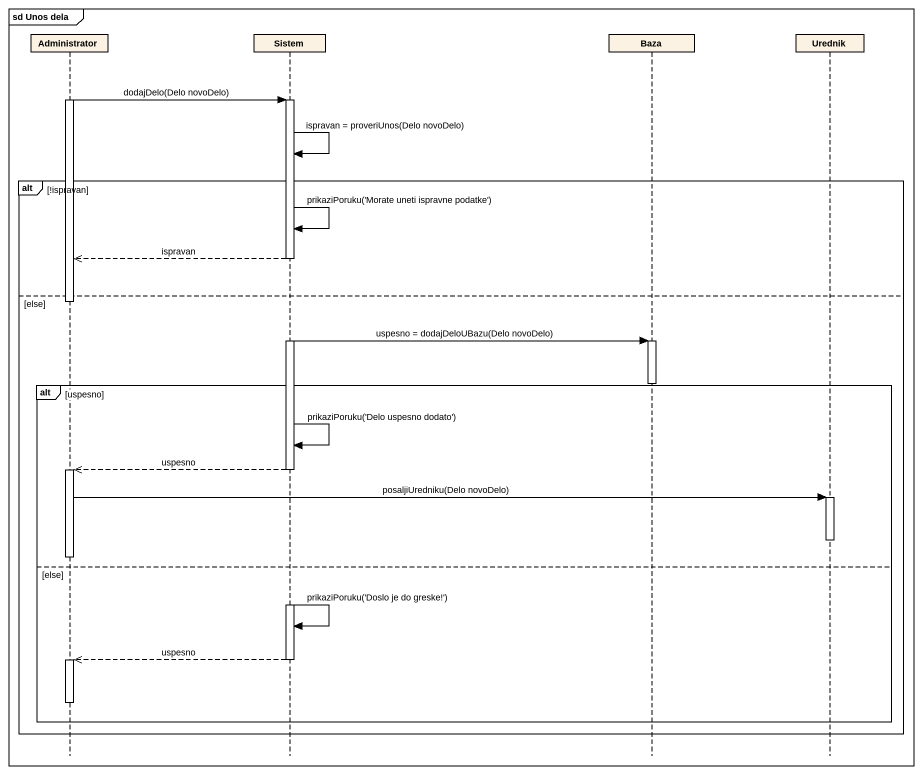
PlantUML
@startuml
mainframe sd Unos dela
hide footbox
participant Administrator
participant Sistem
participant Baza
participant Urednik

activate Administrator
Administrator -> Sistem : dodajDelo(Delo novoDelo)
activate Sistem
Sistem -> Sistem : ispravan = proveriUnos(Delo novoDelo)
alt !ispravan
  Sistem -> Sistem : prikaziPoruku('Morate uneti ispravne podatke')
  Sistem -->> Administrator : ispravan
else else
  deactivate Administrator
  Sistem -> Baza : uspesno = dodajDeloUBazu(Delo novoDelo)
  activate Baza
  deactivate Baza
  alt uspesno
    Sistem -> Sistem : prikaziPoruku('Delo uspesno dodato')
    Sistem -->> Administrator : uspesno
    deactivate Sistem
    activate Administrator
    Administrator -> Urednik : posaljiUredniku(Delo novoDelo)
    activate Urednik
    deactivate Urednik
    deactivate Administrator
  else else
    activate Sistem
    Sistem -> Sistem : prikaziPoruku('Doslo je do greske!')
    Sistem -->> Administrator : uspesno
    deactivate Sistem
    activate Administrator
    deactivate Administrator
  end
end
@enduml
